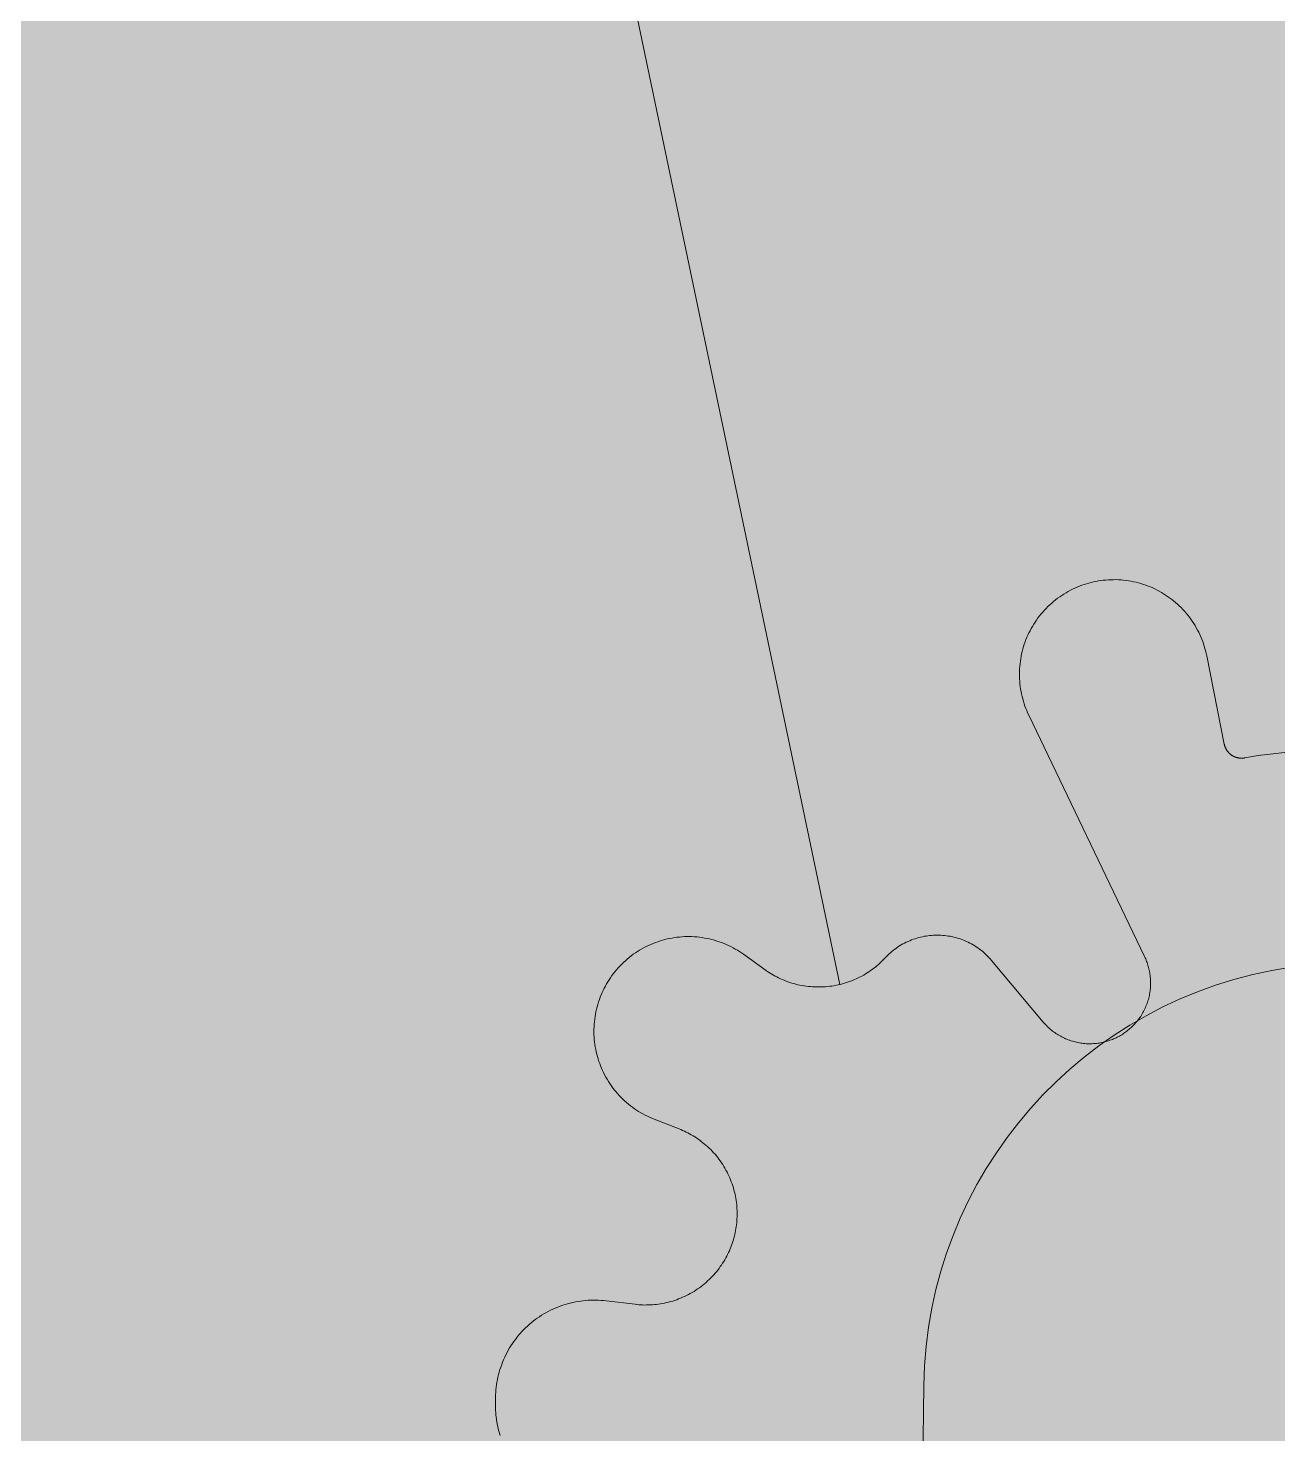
# Model space of a CAD drawing. Header units: millimetres. Extents: x 833941507 to 1669051331, y 817666127 to 1636299673.
# Drawn here: x 834547841.7 to 834547987.4, y 817988830.8 to 817988994.7 of the extents above; entities that cross this region are included whole.
import ezdxf

# ---------------------------------------------------------------- set-up
doc = ezdxf.new("R2010")
doc.units = ezdxf.units.MM
doc.header["$LTSCALE"] = 3
for name, color, linetype, lineweight in [('Hatch (LTC&CB)', 252, 'Continuous', 35), ('UAJ-23FLOR-h', 251, 'Continuous', 9), ('UAJ-42INFI', 1, 'Continuous', 18), ('UAJ-42INFI-a', 1, 'Continuous', 13)]:
    doc.layers.add(name, color=color, linetype=linetype, lineweight=lineweight)
doc.layers.add('UAJ-00XREF', color=7, linetype='Continuous')

# ---------------------------------------------------------------- blocks, each defined once
blk = doc.blocks.new('GBP-LTC-LB01')
at = {"layer": 'UAJ-23FLOR-h'}
h = blk.add_hatch(dxfattribs=at)
h.set_pattern_fill('EARTH,_O', color=256, scale=180, angle=45)
h.set_pattern_definition([(48.9989, (834576001.8, 818046085.3), (-112.727, 1612.5107), [1143, -1143]), (48.9989, (834575678.3, 818046366.6), (-112.727, 1612.5107), [1143, -1143]), (48.9989, (834575354.8, 818046647.8), (-112.727, 1612.5107), [1143, -1143]), (138.9989, (834575340.7, 818046849.3), (-1612.5107, -112.727), [1143, -1143]), (138.9989, (834575621.9, 818047172.8), (-1612.5107, -112.727), [1143, -1143]), (138.9989, (834575903.1, 818047496.3), (-1612.5107, -112.727), [1143, -1143])])
h.paths.add_polyline_path([(834572173.05, 818200349.17), (834310583.74, 818182062.08), (834331502.24, 817882831.69), (834364939.69, 817885169.23), (834473095.7, 818011283.6), (834480533.7, 818020120.4), (834485095.05, 818025709.55), (834491375.7, 818033619), (834497063.4, 818041013), (834493145.8, 818043678.7), (834512788.5, 818074029.25), (834518712.45, 818083675.25), (834526231.3, 818096325.1), (834534646.05, 818111073.05), (834545956, 818131981.3), (834557204.6, 818154198.8), (834564040, 818168496.8), (834570941.16, 818183576.43), (834578367.8, 818200696.3)])
h.paths.add_polyline_path([(834382131.31, 817956469.98), (834418268.73, 817958996.07), (834422062.41, 817963855.9), (834428403.04, 817964299.38), (834467239.2, 818010695.58), (834466445.21, 818021738.79), (834476097.72, 818035709.03), (834485267.1, 818048983.2), (834487014.89, 818051460.43), (834497268.33, 818067303.42), (834492893.38, 818129890.09), (834448056.59, 818126755.66), (834416896.58, 818105052.11), (834382061.37, 818080788.99), (834386167.45, 818022059.16), (834377588.38, 818021459.47)], flags=16)
edge = h.paths.add_edge_path(flags=16)
edge.add_line((834540292.29, 818142076.07), (834533466.32, 818141614.13))
edge.add_line((834533466.32, 818141614.13), (834523258.01, 818143862.71))
edge.add_line((834523258.01, 818143862.71), (834525896.87, 818155838.93))
edge.add_arc((834558382.43, 818267025.45), 115835.02, 237.2183981, 253.7131266, ccw=False)
edge.add_line((834495664.92, 818169638.25), (834498267.59, 818132356.98))
edge.add_line((834498267.59, 818132356.98), (834496346.42, 818130135.01))
edge.add_line((834496346.42, 818130135.01), (834492879.88, 818129892.67))
edge.add_line((834492879.88, 818129892.67), (834494229.58, 818110587.62))
edge.add_line((834494229.58, 818110587.62), (834496326.13, 818110708.38))
edge.add_line((834496326.13, 818110708.38), (834498420.21, 818080753.55))
edge.add_line((834498420.21, 818080753.55), (834498046.12, 818080727.4))
edge.add_line((834498046.12, 818080727.4), (834498254.52, 818077746.38))
edge.add_line((834498254.52, 818077746.38), (834503061.09, 818078082.4))
edge.add_line((834503061.09, 818078082.4), (834504979.52, 818081212.1))
edge.add_line((834504979.52, 818081212.1), (834509429.02, 818088470.93))
edge.add_line((834509429.02, 818088470.93), (834515217.16, 818097913.59))
edge.add_line((834515217.16, 818097913.59), (834526067.43, 818116415.54))
edge.add_line((834526067.43, 818116415.54), (834532489.2, 818127888.68))
edge.add_line((834532489.2, 818127888.68), (834534830.9, 818132146.3))
edge.add_line((834534830.9, 818132146.3), (834540292.29, 818142076.07))
h = blk.add_hatch(dxfattribs=at)
h.set_pattern_fill('EARTH,_O', color=256, scale=180, angle=45)
h.set_pattern_definition([(45.0000001, (-1082349.7, 54794.9), (-3e-06, 1616.4461018), [1143, -1143]), (45.0000001, (-1082652.8, 55098), (-3e-06, 1616.4461018), [1143, -1143]), (45.0000001, (-1082955.9, 55401.1), (-3e-06, 1616.4461018), [1143, -1143]), (135.0000001, (-1082955.9, 55603.1), (-1616.4461018, -3e-06), [1143, -1143]), (135.0000001, (-1082652.8, 55906.2), (-1616.4461018, -3e-06), [1143, -1143]), (135.0000001, (-1082349.7, 56209.3), (-1616.4461018, -3e-06), [1143, -1143])])
h.paths.add_polyline_path([(834669469.25, 818015499.17), (834651080.82, 818014213.79), (834651091.33, 818014066.03), (834669479.76, 818015351.52)], flags=16)
edge = h.paths.add_edge_path()
edge.add_arc((834611763.61, 818123015.07), 22001.28, 94.000719, 118.688683)
edge.add_line((834601201.89, 818142315.5), (834593918.34, 818141228.38))
edge.add_arc((834611768.4, 818123014.03), 25502.69, 93.997159, 134.421275, ccw=False)
edge.add_line((834609990.68, 818148454.69), (834618164.36, 818149025.84))
edge.add_line((834618164.36, 818149025.84), (834618408.29, 818145534.91))
edge.add_line((834618408.29, 818145534.91), (834616365.41, 818145392.16))
edge.add_line((834616365.41, 818145392.16), (834616609.39, 818141900.69))
edge.add_line((834616609.39, 818141900.69), (834611621.55, 818141552.15))
edge.add_line((834611621.55, 818141552.15), (834611377.61, 818145043.07))
edge.add_line((834611377.61, 818145043.07), (834610228.61, 818144962.74))
h.paths.add_polyline_path([(834673232.94, 818197365.88), (834607546.49, 818192773.89), (834599172.5, 818174435.3), (834588349.1, 818152374.5), (834578621.55, 818133890.65), (834568418.3, 818115665.3), (834556456.7, 818095618.3), (834546606.4, 818080041.6), (834532219.3, 818058623.75), (834523692.15, 818046595.75), (834515683.5, 818035708.5), (834508244.2, 818025929.9), (834500656.3, 818016266.1), (834489786.8, 818002934.1), (834483448.3, 817995421.3), (834478637.6, 817989841.7), (834458453.75, 817967379.3), (834441506.5, 817949096.36), (834383075.75, 817886437.08), (834482026.69, 817893354.51), (834551919.04, 817920008.6), (834634905.13, 817930637.13), (834634023, 817939309.35), (834633770.07, 817941795.89), (834633577.69, 817943687.02), (834508697.04, 817930983.61), (834507053.46, 817930191.44), (834506409.46, 817939426.96), (834507656.94, 817945566.73), (834503417.08, 818006767.03), (834503064.37, 818011762.67), (834514052.91, 818025791.94), (834520784.65, 818034889.35), (834526318.86, 818042436.94), (834532381.69, 818050705.63), (834536345.72, 818056472.68), (834542258.41, 818065225.62), (834550405.86, 818077286.91), (834561579, 818095001.96), (834574522.66, 818117080.03), (834587768.88, 818140310.21), (834609774.13, 818143594.98), (834610001.97, 818140335.89), (834634252.54, 818142031.47), (834636806.9, 818105492.47), (834642791.48, 818105913.75), (834646278.56, 818056032.58), (834640293.17, 818055614.16), (834643382.34, 818011424.91), (834641138.41, 818011267.96), (834645775.78, 817944927.87), (834639048.36, 817944243.52), (834640362.12, 817931328.11), (834651070.39, 817932706.91), (834650587.67, 817936476.13), (834685105.74, 817940896.86), (834685588.46, 817937127.64), (834691373.79, 817937868.57)])
blk = doc.blocks.new('inf_010')
at = {"layer": 'UAJ-42INFI'}
for points in [[(889560627.92, 757798158.06), (889560627.81, 757798158.33), (889560627.72, 757798158.6), (889560627.63, 757798158.87), (889560627.55, 757798159.15), (889560627.47, 757798159.43), (889560627.41, 757798159.71), (889560627.35, 757798160), (889560627.29, 757798160.29), (889560627.25, 757798160.58), (889560627.21, 757798160.87), (889560627.18, 757798161.16), (889560627.16, 757798161.46), (889560627.15, 757798161.75), (889560627.14, 757798162.05), (889560627.14, 757798162.34), (889560627.15, 757798162.64), (889560627.17, 757798162.94), (889560627.19, 757798163.23), (889560627.23, 757798163.53), (889560627.27, 757798163.82), (889560627.32, 757798164.11), (889560627.38, 757798164.4), (889560627.44, 757798164.69), (889560627.51, 757798164.97), (889560627.59, 757798165.25), (889560627.68, 757798165.53), (889560627.77, 757798165.81), (889560627.87, 757798166.08), (889560627.98, 757798166.35), (889560628.09, 757798166.61), (889560628.21, 757798166.87), (889560628.34, 757798167.13), (889560628.47, 757798167.38), (889560628.61, 757798167.63), (889560628.75, 757798167.87), (889560628.91, 757798168.12), (889560629.07, 757798168.36), (889560629.24, 757798168.6), (889560629.41, 757798168.83), (889560629.59, 757798169.06), (889560629.78, 757798169.29), (889560629.97, 757798169.51), (889560630.17, 757798169.73), (889560630.38, 757798169.94), (889560630.59, 757798170.14), (889560630.81, 757798170.34), (889560631.03, 757798170.54), (889560631.26, 757798170.73), (889560631.5, 757798170.91), (889560631.74, 757798171.09), (889560631.98, 757798171.25), (889560632.23, 757798171.42), (889560632.48, 757798171.57), (889560632.73, 757798171.72), (889560632.99, 757798171.86), (889560633.25, 757798172), (889560633.51, 757798172.13), (889560633.78, 757798172.24), (889560634.05, 757798172.36), (889560634.32, 757798172.46), (889560634.59, 757798172.56), (889560634.86, 757798172.65), (889560635.14, 757798172.73), (889560635.41, 757798172.8), (889560635.69, 757798172.87), (889560635.97, 757798172.93), (889560636.25, 757798172.99), (889560636.53, 757798173.03), (889560636.82, 757798173.07), (889560637.11, 757798173.1), (889560637.4, 757798173.13), (889560637.69, 757798173.14), (889560637.99, 757798173.15), (889560638.28, 757798173.15), (889560638.58, 757798173.15), (889560638.87, 757798173.13), (889560639.17, 757798173.11), (889560639.46, 757798173.08), (889560639.75, 757798173.04), (889560640.05, 757798172.99), (889560640.34, 757798172.94), (889560640.63, 757798172.87), (889560640.92, 757798172.8), (889560641.2, 757798172.73), (889560641.49, 757798172.64), (889560641.77, 757798172.55), (889560642.04, 757798172.45), (889560642.32, 757798172.34), (889560642.59, 757798172.23), (889560642.85, 757798172.11), (889560643.11, 757798171.98), (889560643.37, 757798171.85), (889560643.62, 757798171.71), (889560643.87, 757798171.56), (889560644.11, 757798171.41), (889560644.35, 757798171.25), (889560644.58, 757798171.09), (889560644.81, 757798170.92), (889560645.04, 757798170.75), (889560645.26, 757798170.56), (889560645.48, 757798170.37), (889560645.7, 757798170.18), (889560645.91, 757798169.98), (889560646.11, 757798169.77), (889560646.31, 757798169.55), (889560646.51, 757798169.33), (889560646.7, 757798169.11), (889560646.88, 757798168.88), (889560647.06, 757798168.64), (889560647.23, 757798168.4), (889560647.4, 757798168.15), (889560647.56, 757798167.9), (889560647.71, 757798167.65), (889560647.85, 757798167.39), (889560647.99, 757798167.12), (889560648.12, 757798166.86), (889560648.24, 757798166.59), (889560648.36, 757798166.32), (889560648.47, 757798166.05), (889560648.57, 757798165.77), (889560648.66, 757798165.49), (889560648.75, 757798165.21), (889560648.83, 757798164.93), (889560648.9, 757798164.65), (889560648.96, 757798164.37), (889560649.01, 757798164.09), (889560649.06, 757798163.81), (889560649.1, 757798163.53)], [(889560649.1, 757798163.53), (889560650.43, 757798153.1)], [(889560639.43, 757798129.02), (889560627.92, 757798158.06)], [(889560650.43, 757798153.1), (889560650.44, 757798153.06), (889560650.44, 757798153.01), (889560650.45, 757798152.97), (889560650.46, 757798152.92), (889560650.47, 757798152.88), (889560650.48, 757798152.83), (889560650.5, 757798152.79), (889560650.51, 757798152.74), (889560650.52, 757798152.7), (889560650.54, 757798152.65), (889560650.56, 757798152.61), (889560650.58, 757798152.56), (889560650.6, 757798152.52), (889560650.62, 757798152.47), (889560650.64, 757798152.43), (889560650.66, 757798152.38), (889560650.69, 757798152.34), (889560650.71, 757798152.3), (889560650.74, 757798152.25), (889560650.77, 757798152.21), (889560650.8, 757798152.17), (889560650.83, 757798152.13), (889560650.86, 757798152.09), (889560650.89, 757798152.05), (889560650.92, 757798152.01), (889560650.96, 757798151.97), (889560650.99, 757798151.93), (889560651.03, 757798151.9), (889560651.07, 757798151.86), (889560651.11, 757798151.83), (889560651.15, 757798151.79), (889560651.19, 757798151.76), (889560651.23, 757798151.73), (889560651.27, 757798151.7), (889560651.31, 757798151.67), (889560651.36, 757798151.64), (889560651.4, 757798151.61), (889560651.44, 757798151.59), (889560651.49, 757798151.56), (889560651.54, 757798151.54), (889560651.58, 757798151.51), (889560651.63, 757798151.49), (889560651.67, 757798151.47), (889560651.72, 757798151.45), (889560651.77, 757798151.44), (889560651.82, 757798151.42), (889560651.87, 757798151.4), (889560651.91, 757798151.39), (889560651.96, 757798151.38), (889560652.01, 757798151.37), (889560652.06, 757798151.36), (889560652.11, 757798151.35), (889560652.15, 757798151.34), (889560652.2, 757798151.33), (889560652.25, 757798151.33), (889560652.3, 757798151.32), (889560652.34, 757798151.32), (889560652.39, 757798151.32), (889560652.44, 757798151.32), (889560652.49, 757798151.32), (889560652.53, 757798151.32), (889560652.58, 757798151.32), (889560652.62, 757798151.32), (889560652.67, 757798151.33)], [(889560652.67, 757798151.33), (889560654.29, 757798151.49)], [(889560654.29, 757798151.49), (889560654.55, 757798151.51)], [(889560654.55, 757798151.51), (889560654.6, 757798151.52)], [(889560654.6, 757798151.52), (889560655.01, 757798151.54)], [(889560655.01, 757798151.54), (889560663.73, 757798151.92)], [(889560581.05, 757798114.1), (889560580.79, 757798114.23), (889560580.54, 757798114.36), (889560580.29, 757798114.5), (889560580.04, 757798114.64), (889560579.79, 757798114.8), (889560579.55, 757798114.96), (889560579.31, 757798115.13), (889560579.08, 757798115.3), (889560578.85, 757798115.48), (889560578.62, 757798115.67), (889560578.4, 757798115.86), (889560578.18, 757798116.06), (889560577.97, 757798116.27), (889560577.76, 757798116.48), (889560577.56, 757798116.7), (889560577.36, 757798116.92), (889560577.17, 757798117.15), (889560576.99, 757798117.38), (889560576.82, 757798117.62), (889560576.65, 757798117.86), (889560576.48, 757798118.11), (889560576.33, 757798118.36), (889560576.18, 757798118.61), (889560576.04, 757798118.87), (889560575.9, 757798119.13), (889560575.77, 757798119.39), (889560575.65, 757798119.66), (889560575.54, 757798119.93), (889560575.44, 757798120.2), (889560575.34, 757798120.47), (889560575.25, 757798120.74), (889560575.17, 757798121.01), (889560575.09, 757798121.28), (889560575.02, 757798121.56), (889560574.96, 757798121.84), (889560574.91, 757798122.12), (889560574.86, 757798122.41), (889560574.82, 757798122.7), (889560574.79, 757798122.99), (889560574.76, 757798123.28), (889560574.74, 757798123.57), (889560574.74, 757798123.87), (889560574.73, 757798124.16), (889560574.74, 757798124.46), (889560574.75, 757798124.75), (889560574.78, 757798125.05), (889560574.81, 757798125.34), (889560574.85, 757798125.64), (889560574.89, 757798125.93), (889560574.95, 757798126.22), (889560575.01, 757798126.51), (889560575.08, 757798126.8), (889560575.15, 757798127.08), (889560575.24, 757798127.37), (889560575.33, 757798127.65), (889560575.43, 757798127.92), (889560575.53, 757798128.2), (889560575.65, 757798128.47), (889560575.77, 757798128.73), (889560575.89, 757798128.99), (889560576.03, 757798129.25), (889560576.16, 757798129.5), (889560576.31, 757798129.75), (889560576.46, 757798129.99), (889560576.61, 757798130.23), (889560576.78, 757798130.46), (889560576.94, 757798130.69), (889560577.12, 757798130.92), (889560577.3, 757798131.15), (889560577.49, 757798131.37), (889560577.69, 757798131.58), (889560577.89, 757798131.79), (889560578.1, 757798132), (889560578.31, 757798132.2), (889560578.54, 757798132.4), (889560578.76, 757798132.59), (889560578.99, 757798132.77), (889560579.23, 757798132.95), (889560579.47, 757798133.12), (889560579.72, 757798133.29), (889560579.97, 757798133.45), (889560580.22, 757798133.6), (889560580.48, 757798133.75), (889560580.74, 757798133.89), (889560581, 757798134.02), (889560581.27, 757798134.14), (889560581.54, 757798134.26), (889560581.82, 757798134.36), (889560582.09, 757798134.47), (889560582.37, 757798134.56), (889560582.65, 757798134.64), (889560582.92, 757798134.72), (889560583.2, 757798134.79), (889560583.48, 757798134.86), (889560583.76, 757798134.91), (889560584.04, 757798134.96), (889560584.33, 757798135), (889560584.61, 757798135.03), (889560584.9, 757798135.06), (889560585.18, 757798135.08), (889560585.47, 757798135.09), (889560585.76, 757798135.09), (889560586.06, 757798135.09), (889560586.35, 757798135.08), (889560586.64, 757798135.06), (889560586.93, 757798135.03), (889560587.23, 757798134.99), (889560587.52, 757798134.95), (889560587.81, 757798134.9), (889560588.1, 757798134.84), (889560588.39, 757798134.77), (889560588.68, 757798134.7), (889560588.96, 757798134.62), (889560589.24, 757798134.53), (889560589.52, 757798134.43), (889560589.8, 757798134.32), (889560590.07, 757798134.21), (889560590.34, 757798134.09), (889560590.61, 757798133.97), (889560590.87, 757798133.83), (889560591.13, 757798133.7), (889560591.38, 757798133.55), (889560591.63, 757798133.4), (889560591.87, 757798133.24), (889560592.11, 757798133.08), (889560592.34, 757798132.91), (889560592.57, 757798132.74), (889560592.79, 757798132.56)], [(889560592.79, 757798132.56), (889560595.2, 757798130.56)], [(889560609.25, 757798130.99), (889560609.41, 757798131.14), (889560609.57, 757798131.28), (889560609.74, 757798131.42), (889560609.91, 757798131.55), (889560610.08, 757798131.68), (889560610.26, 757798131.8), (889560610.45, 757798131.92), (889560610.63, 757798132.04), (889560610.82, 757798132.15), (889560611.02, 757798132.26), (889560611.21, 757798132.36), (889560611.41, 757798132.46), (889560611.61, 757798132.55), (889560611.82, 757798132.63), (889560612.03, 757798132.71), (889560612.24, 757798132.79), (889560612.45, 757798132.86), (889560612.66, 757798132.92), (889560612.88, 757798132.98), (889560613.09, 757798133.03), (889560613.31, 757798133.08), (889560613.53, 757798133.12), (889560613.74, 757798133.15), (889560613.96, 757798133.18), (889560614.18, 757798133.2), (889560614.4, 757798133.22), (889560614.62, 757798133.23), (889560614.83, 757798133.23), (889560615.05, 757798133.23), (889560615.27, 757798133.22), (889560615.48, 757798133.21), (889560615.69, 757798133.2), (889560615.9, 757798133.17), (889560616.12, 757798133.14), (889560616.33, 757798133.11), (889560616.54, 757798133.07), (889560616.75, 757798133.02), (889560616.97, 757798132.97), (889560617.18, 757798132.92), (889560617.39, 757798132.85), (889560617.6, 757798132.78), (889560617.8, 757798132.71), (889560618.01, 757798132.63), (889560618.22, 757798132.54), (889560618.42, 757798132.45), (889560618.62, 757798132.35), (889560618.82, 757798132.25), (889560619.01, 757798132.14), (889560619.2, 757798132.03), (889560619.39, 757798131.91), (889560619.58, 757798131.79), (889560619.76, 757798131.66), (889560619.93, 757798131.53), (889560620.11, 757798131.39), (889560620.28, 757798131.25), (889560620.44, 757798131.11), (889560620.61, 757798130.96), (889560620.76, 757798130.81), (889560620.91, 757798130.65), (889560621.06, 757798130.49), (889560621.2, 757798130.33), (889560621.34, 757798130.16), (889560621.47, 757798129.99), (889560621.6, 757798129.82)], [(889560595.2, 757798130.56), (889560595.37, 757798130.42), (889560595.54, 757798130.29), (889560595.72, 757798130.15), (889560595.91, 757798130.02), (889560596.1, 757798129.9), (889560596.29, 757798129.77), (889560596.48, 757798129.65), (889560596.68, 757798129.53), (889560596.89, 757798129.42), (889560597.09, 757798129.31), (889560597.3, 757798129.2), (889560597.52, 757798129.1), (889560597.74, 757798129), (889560597.96, 757798128.91), (889560598.18, 757798128.82), (889560598.41, 757798128.74), (889560598.64, 757798128.66), (889560598.87, 757798128.58), (889560599.1, 757798128.51), (889560599.34, 757798128.45), (889560599.58, 757798128.39), (889560599.82, 757798128.34), (889560600.07, 757798128.29), (889560600.31, 757798128.25), (889560600.56, 757798128.21), (889560600.81, 757798128.18), (889560601.05, 757798128.16), (889560601.3, 757798128.14), (889560601.55, 757798128.13), (889560601.81, 757798128.12), (889560602.06, 757798128.12), (889560602.31, 757798128.12), (889560602.56, 757798128.13), (889560602.81, 757798128.15), (889560603.06, 757798128.17), (889560603.31, 757798128.2), (889560603.56, 757798128.23), (889560603.8, 757798128.27), (889560604.05, 757798128.32), (889560604.29, 757798128.37), (889560604.53, 757798128.43), (889560604.77, 757798128.49), (889560605.01, 757798128.56), (889560605.25, 757798128.63), (889560605.48, 757798128.71), (889560605.71, 757798128.79), (889560605.94, 757798128.88), (889560606.16, 757798128.97), (889560606.38, 757798129.07), (889560606.6, 757798129.17), (889560606.82, 757798129.28), (889560607.03, 757798129.39), (889560607.24, 757798129.51), (889560607.44, 757798129.63), (889560607.64, 757798129.75), (889560607.84, 757798129.87), (889560608.03, 757798130), (889560608.22, 757798130.14), (889560608.4, 757798130.27), (889560608.58, 757798130.41), (889560608.75, 757798130.55), (889560608.92, 757798130.7), (889560609.09, 757798130.85), (889560609.25, 757798130.99)], [(889560621.6, 757798129.82), (889560627.11, 757798122.24)], [(889560627.11, 757798122.24), (889560627.2, 757798122.12), (889560627.29, 757798122), (889560627.38, 757798121.89), (889560627.48, 757798121.77), (889560627.58, 757798121.66), (889560627.68, 757798121.55), (889560627.79, 757798121.44), (889560627.9, 757798121.33), (889560628.01, 757798121.22), (889560628.13, 757798121.11), (889560628.24, 757798121.01), (889560628.37, 757798120.91), (889560628.49, 757798120.81), (889560628.62, 757798120.71), (889560628.75, 757798120.62), (889560628.88, 757798120.53), (889560629.02, 757798120.44), (889560629.15, 757798120.35), (889560629.29, 757798120.27), (889560629.44, 757798120.19), (889560629.58, 757798120.11), (889560629.73, 757798120.04), (889560629.88, 757798119.97), (889560630.03, 757798119.9), (889560630.18, 757798119.83), (889560630.34, 757798119.77), (889560630.49, 757798119.72), (889560630.65, 757798119.66), (889560630.81, 757798119.61), (889560630.97, 757798119.57), (889560631.14, 757798119.52), (889560631.3, 757798119.49), (889560631.46, 757798119.45), (889560631.63, 757798119.42), (889560631.79, 757798119.39), (889560631.96, 757798119.37), (889560632.12, 757798119.35), (889560632.29, 757798119.34), (889560632.46, 757798119.33), (889560632.62, 757798119.32), (889560632.79, 757798119.32), (889560632.95, 757798119.32), (889560633.12, 757798119.32), (889560633.28, 757798119.33), (889560633.45, 757798119.34), (889560633.61, 757798119.36), (889560633.77, 757798119.38), (889560633.93, 757798119.4), (889560634.09, 757798119.43), (889560634.25, 757798119.46), (889560634.4, 757798119.49), (889560634.56, 757798119.53), (889560634.71, 757798119.57), (889560634.86, 757798119.61), (889560635.01, 757798119.65), (889560635.16, 757798119.7), (889560635.3, 757798119.76), (889560635.45, 757798119.81), (889560635.59, 757798119.87), (889560635.73, 757798119.93), (889560635.86, 757798119.99), (889560636, 757798120.06), (889560636.13, 757798120.12), (889560636.26, 757798120.19), (889560636.39, 757798120.27), (889560636.52, 757798120.34), (889560636.64, 757798120.42), (889560636.77, 757798120.5), (889560636.89, 757798120.59), (889560637.02, 757798120.67), (889560637.14, 757798120.77), (889560637.26, 757798120.86), (889560637.38, 757798120.96), (889560637.5, 757798121.06), (889560637.62, 757798121.17), (889560637.74, 757798121.27), (889560637.85, 757798121.38), (889560637.96, 757798121.5), (889560638.07, 757798121.62), (889560638.18, 757798121.74), (889560638.29, 757798121.86), (889560638.39, 757798121.99), (889560638.49, 757798122.11), (889560638.59, 757798122.25), (889560638.68, 757798122.38), (889560638.77, 757798122.52), (889560638.86, 757798122.66), (889560638.95, 757798122.8), (889560639.03, 757798122.94), (889560639.11, 757798123.09), (889560639.19, 757798123.24), (889560639.26, 757798123.39), (889560639.33, 757798123.54), (889560639.39, 757798123.69), (889560639.46, 757798123.85), (889560639.52, 757798124.01), (889560639.57, 757798124.16), (889560639.62, 757798124.32), (889560639.67, 757798124.48), (889560639.71, 757798124.64), (889560639.75, 757798124.81), (889560639.79, 757798124.97), (889560639.82, 757798125.13), (889560639.85, 757798125.3), (889560639.87, 757798125.46), (889560639.89, 757798125.63), (889560639.91, 757798125.79), (889560639.92, 757798125.95), (889560639.93, 757798126.12), (889560639.93, 757798126.28), (889560639.93, 757798126.44), (889560639.93, 757798126.61), (889560639.92, 757798126.77), (889560639.91, 757798126.93), (889560639.9, 757798127.09), (889560639.88, 757798127.24), (889560639.86, 757798127.4), (889560639.84, 757798127.56), (889560639.81, 757798127.71), (889560639.78, 757798127.86), (889560639.75, 757798128.01), (889560639.71, 757798128.16), (889560639.67, 757798128.31), (889560639.63, 757798128.46), (889560639.59, 757798128.6), (889560639.54, 757798128.74), (889560639.49, 757798128.88), (889560639.43, 757798129.02)], [(889560583.87, 757798112.77), (889560581.05, 757798114.1)], [(889560577.32, 757798092.72), (889560577.53, 757798092.68), (889560577.75, 757798092.64), (889560577.98, 757798092.61), (889560578.2, 757798092.59), (889560578.43, 757798092.56), (889560578.65, 757798092.55), (889560578.88, 757798092.54), (889560579.12, 757798092.53), (889560579.35, 757798092.53), (889560579.58, 757798092.53), (889560579.82, 757798092.54), (889560580.06, 757798092.55), (889560580.29, 757798092.57), (889560580.53, 757798092.59), (889560580.77, 757798092.62), (889560581.01, 757798092.66), (889560581.25, 757798092.7), (889560581.49, 757798092.75), (889560581.73, 757798092.8), (889560581.97, 757798092.86), (889560582.21, 757798092.92), (889560582.44, 757798092.99), (889560582.68, 757798093.07), (889560582.91, 757798093.15), (889560583.15, 757798093.23), (889560583.38, 757798093.33), (889560583.61, 757798093.42), (889560583.84, 757798093.53), (889560584.06, 757798093.64), (889560584.29, 757798093.75), (889560584.51, 757798093.87), (889560584.73, 757798094), (889560584.94, 757798094.12), (889560585.15, 757798094.26), (889560585.36, 757798094.4), (889560585.56, 757798094.54), (889560585.77, 757798094.69), (889560585.96, 757798094.85), (889560586.16, 757798095), (889560586.35, 757798095.17), (889560586.53, 757798095.33), (889560586.71, 757798095.5), (889560586.89, 757798095.68), (889560587.06, 757798095.85), (889560587.22, 757798096.03), (889560587.39, 757798096.22), (889560587.54, 757798096.41), (889560587.7, 757798096.59), (889560587.84, 757798096.79), (889560587.99, 757798096.98), (889560588.12, 757798097.18), (889560588.25, 757798097.38), (889560588.38, 757798097.58), (889560588.5, 757798097.78), (889560588.62, 757798097.98), (889560588.73, 757798098.19), (889560588.84, 757798098.39), (889560588.94, 757798098.6), (889560589.03, 757798098.81), (889560589.12, 757798099.02), (889560589.21, 757798099.22), (889560589.29, 757798099.43), (889560589.37, 757798099.64), (889560589.44, 757798099.85), (889560589.5, 757798100.06), (889560589.56, 757798100.28), (889560589.62, 757798100.49), (889560589.68, 757798100.71), (889560589.73, 757798100.93), (889560589.77, 757798101.16), (889560589.81, 757798101.38), (889560589.85, 757798101.61), (889560589.88, 757798101.84), (889560589.91, 757798102.08), (889560589.93, 757798102.31), (889560589.95, 757798102.55), (889560589.96, 757798102.79), (889560589.96, 757798103.02), (889560589.96, 757798103.27), (889560589.96, 757798103.51), (889560589.95, 757798103.75), (889560589.93, 757798103.99), (889560589.91, 757798104.24), (889560589.88, 757798104.48), (889560589.85, 757798104.73), (889560589.81, 757798104.97), (889560589.76, 757798105.21), (889560589.71, 757798105.46), (889560589.65, 757798105.7), (889560589.59, 757798105.94), (889560589.52, 757798106.18), (889560589.45, 757798106.42), (889560589.37, 757798106.66), (889560589.28, 757798106.89), (889560589.19, 757798107.13), (889560589.1, 757798107.36), (889560588.99, 757798107.59), (889560588.89, 757798107.82), (889560588.77, 757798108.04), (889560588.66, 757798108.26), (889560588.53, 757798108.48), (889560588.41, 757798108.7), (889560588.27, 757798108.91), (889560588.14, 757798109.11), (889560587.99, 757798109.32), (889560587.85, 757798109.52), (889560587.7, 757798109.72), (889560587.54, 757798109.91), (889560587.38, 757798110.1), (889560587.22, 757798110.28), (889560587.06, 757798110.46), (889560586.89, 757798110.63), (889560586.72, 757798110.8), (889560586.54, 757798110.97), (889560586.36, 757798111.13), (889560586.18, 757798111.28), (889560586, 757798111.44), (889560585.81, 757798111.58), (889560585.63, 757798111.72), (889560585.44, 757798111.86), (889560585.25, 757798111.99), (889560585.05, 757798112.12), (889560584.86, 757798112.24), (889560584.66, 757798112.35), (889560584.47, 757798112.46), (889560584.27, 757798112.57), (889560584.07, 757798112.67), (889560583.87, 757798112.77)], [(889560560.34, 757798083.03), (889560560.37, 757798083.33), (889560560.4, 757798083.62), (889560560.45, 757798083.91), (889560560.5, 757798084.21), (889560560.56, 757798084.5), (889560560.63, 757798084.79), (889560560.7, 757798085.08), (889560560.78, 757798085.37), (889560560.88, 757798085.66), (889560560.97, 757798085.95), (889560561.08, 757798086.23), (889560561.19, 757798086.52), (889560561.32, 757798086.8), (889560561.45, 757798087.07), (889560561.58, 757798087.35), (889560561.73, 757798087.62), (889560561.88, 757798087.88), (889560562.04, 757798088.15), (889560562.2, 757798088.4), (889560562.37, 757798088.66), (889560562.55, 757798088.9), (889560562.73, 757798089.15), (889560562.92, 757798089.38), (889560563.12, 757798089.61), (889560563.32, 757798089.84), (889560563.53, 757798090.06), (889560563.74, 757798090.27), (889560563.95, 757798090.48), (889560564.17, 757798090.68), (889560564.4, 757798090.87), (889560564.63, 757798091.06), (889560564.86, 757798091.24), (889560565.09, 757798091.41), (889560565.34, 757798091.58), (889560565.58, 757798091.75), (889560565.84, 757798091.9), (889560566.09, 757798092.06), (889560566.36, 757798092.2), (889560566.62, 757798092.34), (889560566.89, 757798092.47), (889560567.17, 757798092.6), (889560567.45, 757798092.72), (889560567.73, 757798092.83), (889560568.02, 757798092.93), (889560568.31, 757798093.03), (889560568.6, 757798093.12), (889560568.9, 757798093.2), (889560569.19, 757798093.27), (889560569.49, 757798093.34), (889560569.79, 757798093.39), (889560570.09, 757798093.44), (889560570.4, 757798093.49), (889560570.7, 757798093.52), (889560571, 757798093.54), (889560571.31, 757798093.56), (889560571.61, 757798093.57), (889560571.91, 757798093.57), (889560572.21, 757798093.56), (889560572.51, 757798093.55), (889560572.81, 757798093.53), (889560573.11, 757798093.5), (889560573.4, 757798093.46), (889560573.69, 757798093.41), (889560573.98, 757798093.36)], [(889560573.98, 757798093.36), (889560577.32, 757798092.72)], [(889560560.28, 757798082.28), (889560560.34, 757798083.03)], [(889560560.58, 757798078.54), (889560560.51, 757798078.82), (889560560.45, 757798079.09), (889560560.4, 757798079.36), (889560560.36, 757798079.64), (889560560.32, 757798079.91), (889560560.29, 757798080.18), (889560560.27, 757798080.45), (889560560.25, 757798080.72), (889560560.24, 757798080.98), (889560560.24, 757798081.25), (889560560.24, 757798081.51), (889560560.25, 757798081.77), (889560560.26, 757798082.03), (889560560.28, 757798082.28)]]:
    blk.add_lwpolyline(points, dxfattribs=at)
blk = doc.blocks.new('3A35X-MADL-P-LT-B01-0')
at = {"layer": 'UAJ-42INFI'}
blk.add_lwpolyline([(834547988.92, 817988885.18, 0.368772), (834547946.07, 817988836.4), (834547902.93, 817985776.92, 0.475055), (834548259.28, 817985478.04), (834548554.23, 817985534.48, 0.275066), (834548783.73, 817985738.18)], format="xyb", dxfattribs=at)
at = {"layer": 'UAJ-42INFI-a'}
blk.add_line((834547936.27, 817988883.18), (834547854.71, 817989272.42), dxfattribs=at)
blk.add_arc((834515405.31, 817982215.39), 33312.56, 11.598007, 12.321879, dxfattribs=at)
at = {"rotation": 3.998908525164564}
blk.add_blockref('inf_010', (-0.01, 0.01), dxfattribs=at)

msp = doc.modelspace()

# ---------------------------------------------------------------- hatches: boundary and pattern name
at = {"layer": 'Hatch (LTC&CB)'}
h = msp.add_hatch(dxfattribs=at)
h.set_pattern_fill('ANSI38', color=256, scale=100)
h.set_pattern_definition([(318.99984, (834479093.73, 818230174.15), (208.29942, 239.6197), []), (48.99984, (834479093.73, 818230174.15), (176.97914, 687.53882), [793.75, -476.25])])
edge = h.paths.add_edge_path()
edge.add_line((834601196.19, 818142314.52), (834603754.26, 818142696.37))
edge.add_line((834603754.26, 818142696.37), (834603901.9, 818141707.33))
edge.add_line((834603901.9, 818141707.33), (834603810.47, 818141693.69))
edge.add_arc((834611763.29, 818123016.36), 20300, 113.064358, 141.357581)
edge.add_line((834595907.81, 818135692.86), (834595395.45, 818135656.86))
edge.add_line((834595395.45, 818135656.86), (834583111.72, 818114341.03))
edge.add_line((834583111.72, 818114341.03), (834578121.58, 818106513.89))
edge.add_line((834578121.58, 818106513.89), (834575731.65, 818102809.5))
edge.add_line((834575731.65, 818102809.5), (834574387.45, 818100725.98))
edge.add_line((834574387.45, 818100725.98), (834573113.98, 818098752.1))
edge.add_line((834573113.98, 818098752.1), (834573145.25, 818098730.65))
edge.add_line((834573145.25, 818098730.65), (834569989.11, 818093770.2))
edge.add_line((834569989.11, 818093770.2), (834566535, 818088385.68))
edge.add_line((834566535, 818088385.68), (834566514.09, 818088398.3))
edge.add_line((834566514.09, 818088398.3), (834558743.61, 818076256.63))
edge.add_line((834558743.61, 818076256.63), (834557653.4, 818074495.71))
edge.add_line((834557653.4, 818074495.71), (834553498.92, 818068288.56))
edge.add_line((834553498.92, 818068288.56), (834548580.86, 818060932.13))
edge.add_line((834548580.86, 818060932.13), (834544328.26, 818054726.34))
edge.add_line((834544328.26, 818054726.34), (834544332.15, 818054704.66))
edge.add_line((834544332.15, 818054704.66), (834540324.6, 818048716.69))
edge.add_line((834540324.6, 818048716.69), (834541041.32, 818048232.54))
edge.add_line((834541041.32, 818048232.54), (834540089.73, 818046823.83))
edge.add_line((834540089.73, 818046823.83), (834539737.55, 818047061.73))
edge.add_line((834539737.55, 818047061.73), (834533115.75, 818038377.74))
edge.add_line((834533115.75, 818038377.74), (834515220.96, 818015146.63))
edge.add_arc((834538026.01, 818000636.26), 27030, 147.532263, 176.187088)
edge.add_line((834511055.84, 818002433.72), (834511444.99, 817996891.23))
edge.add_line((834511444.99, 817996891.23), (834511474.11, 817996474.65))
edge.add_line((834511474.11, 817996474.65), (834508641.22, 817996276.61))
edge.add_line((834508641.22, 817996276.61), (834508910.68, 817992422.05))
edge.add_line((834508910.68, 817992422.05), (834511353.38, 817992955.96))
edge.add_line((834511353.38, 817992955.96), (834513357.66, 817964213.01))
edge.add_line((834513357.66, 817964213.01), (834513308.95, 817964209.6))
edge.add_line((834513308.95, 817964209.6), (834513879.4, 817955918.75))
edge.add_line((834513879.4, 817955918.75), (834514876.61, 817955988.46))
edge.add_line((834514876.61, 817955988.46), (834515053.07, 817953464.41))
edge.add_arc((834528221.07, 817954382.99), 13200, 183.990417, 259.837233)
edge.add_line((834525891.99, 817941390.09), (834525974.53, 817940578.71))
edge.add_line((834525974.53, 817940578.71), (834555356.34, 817943567.49))
edge.add_line((834555356.34, 817943567.49), (834594711.69, 817947570.8))
edge.add_line((834594711.69, 817947570.8), (834594754.2, 817947152.96))
edge.add_line((834594754.2, 817947152.96), (834616096.9, 817949323.98))
edge.add_line((834616096.9, 817949323.98), (834631854.21, 817950926.85))
edge.add_line((834631854.21, 817950926.85), (834631836.71, 817951177.16))
edge.add_line((834631836.71, 817951177.16), (834639760.38, 817951731.08))
edge.add_line((834639760.38, 817951731.08), (834640506.97, 817944391.59))
edge.add_line((834640506.97, 817944391.59), (834508703.57, 817930984.28))
edge.add_line((834508703.57, 817930984.28), (834508663.51, 817930982.16))
edge.add_line((834508663.51, 817930982.16), (834507053.46, 817930191.44))
edge.add_line((834507053.46, 817930191.44), (834506409.46, 817939426.96))
edge.add_line((834506409.46, 817939426.96), (834507674.95, 817945699.32))
edge.add_line((834507674.95, 817945699.32), (834503067.5, 818011766.68))
edge.add_line((834503067.5, 818011766.68), (834515005.94, 818027008.3))
edge.add_line((834515005.94, 818027008.3), (834526318.86, 818042436.95))
edge.add_line((834526318.86, 818042436.95), (834533248.43, 818051887.55))
edge.add_line((834533248.43, 818051887.55), (834545204.94, 818069586.37))
edge.add_line((834545204.94, 818069586.37), (834551695.41, 818079200.62))
edge.add_line((834551695.41, 818079200.62), (834551700.66, 818079300.57))
edge.add_line((834551700.66, 818079300.57), (834554860.11, 818084257.51))
edge.add_line((834554860.11, 818084257.51), (834556162.94, 818086301.54))
edge.add_line((834556162.94, 818086301.54), (834561579.11, 818095002.15))
edge.add_line((834561579.11, 818095002.15), (834564610.19, 818100023.59))
edge.add_line((834564610.19, 818100023.59), (834566711.84, 818103505.28))
edge.add_line((834566711.84, 818103505.28), (834567220.96, 818104369.68))
edge.add_line((834567220.96, 818104369.68), (834571219.85, 818111331.33))
edge.add_line((834571219.85, 818111331.33), (834579233.58, 818125278.3))
edge.add_line((834579233.58, 818125278.3), (834584805.19, 818135090.79))
edge.add_line((834584805.19, 818135090.79), (834587768.44, 818140310.15))
edge.add_line((834587768.44, 818140310.15), (834593953.37, 818141233.38))
edge.add_arc((834611682.41, 818123278.84), 25232.61, 93.846032, 134.637937, ccw=False)
edge.add_line((834609989.92, 818148454.62), (834618164.07, 818149025.82))
edge.add_line((834618164.07, 818149025.82), (834618408.01, 818145534.9))
edge.add_line((834618408.01, 818145534.9), (834616365.13, 818145392.15))
edge.add_line((834616365.13, 818145392.15), (834616609.11, 818141900.67))
edge.add_line((834616609.11, 818141900.67), (834611621.27, 818141552.12))
edge.add_line((834611621.27, 818141552.12), (834611377.33, 818145043.04))
edge.add_arc((834611845.2, 818122938.11), 22109.88, 91.212521, 118.792578)
h = msp.add_hatch(color=256, dxfattribs=at)
h.dxf.hatch_style = 1
edge = h.paths.add_edge_path()
edge.add_line((834513358.83, 817964213.1), (834514805.29, 817964314.21))
edge.add_line((834514805.29, 817964314.21), (834514905.32, 817962883.32))
edge.add_line((834514905.32, 817962883.32), (834522015.98, 817959924.65))
edge.add_line((834522015.98, 817959924.65), (834527599.83, 817958234.85))
edge.add_line((834527599.83, 817958234.85), (834531627.41, 817957331.96))
edge.add_line((834531627.41, 817957331.96), (834538597.73, 817957185.8))
edge.add_line((834538597.73, 817957185.8), (834550283.84, 817958000.71))
edge.add_line((834550283.84, 817958000.71), (834576164.25, 817960699.31))
edge.add_arc((834571429.66, 818001700.88), 41274.03, 276.586959, 289.104779)
edge.add_line((834584938.52, 817962700.16), (834585387.44, 817962731.44))
edge.add_line((834585387.44, 817962731.44), (834585119.41, 817966565.54))
edge.add_line((834585119.41, 817966565.54), (834584671.75, 817966534.24))
edge.add_line((834584671.75, 817966534.24), (834582845.22, 817993361.89))
edge.add_line((834582845.22, 817993361.89), (834584586.66, 817993483.63))
edge.add_line((834584586.66, 817993483.63), (834584565.21, 817993788.17))
edge.add_line((834584565.21, 817993788.17), (834583546.6, 817993716.97))
edge.add_line((834583546.6, 817993716.97), (834579511.62, 818051438.28))
edge.add_line((834579511.62, 818051438.28), (834571357.07, 818050868.21))
edge.add_line((834571357.07, 818050868.21), (834571728.42, 818045556.24))
edge.add_line((834571728.42, 818045556.24), (834551421, 818044136.6))
edge.add_line((834551421, 818044136.6), (834550915.36, 818053251.15))
edge.add_line((834550915.36, 818053251.15), (834550067.43, 818053191.87))
edge.add_line((834550067.43, 818053191.87), (834547980.34, 818050328.44))
edge.add_line((834547980.34, 818050328.44), (834547993.72, 818050137.14))
edge.add_line((834547993.72, 818050137.14), (834537098.76, 818035335.08))
edge.add_line((834537098.76, 818035335.08), (834533115.75, 818038377.74))
edge.add_line((834533115.75, 818038377.74), (834521762.77, 818023639.24))
edge.add_line((834521762.77, 818023639.24), (834515226.35, 818015153.63))
edge.add_arc((834538313.07, 818000540.46), 27322.9, 147.66747, 176.026674)
edge.add_line((834511055.84, 818002433.72), (834511474.11, 817996474.65))
edge.add_line((834511474.11, 817996474.65), (834508641.22, 817996276.61))
edge.add_line((834508641.22, 817996276.61), (834508910.68, 817992422.05))
edge.add_line((834508910.68, 817992422.05), (834511349.45, 817992955.1))
edge.add_line((834511349.45, 817992955.1), (834511354.85, 817992876.6))
edge.add_line((834511354.85, 817992876.6), (834513358.66, 817964213.08))
edge.add_line((834513358.66, 817964213.08), (834513358.83, 817964213.1))

# ---------------------------------------------------------------- block references
msp.add_blockref('GBP-LTC-LB01', (0, 0))
at = {"layer": 'UAJ-00XREF', "ltscale": 10, "rotation": 8.262983694057247e-05}
msp.add_blockref('3A35X-MADL-P-LT-B01-0', (1179.72, -1203.53), dxfattribs=at)

doc.saveas('drawing.dxf')
